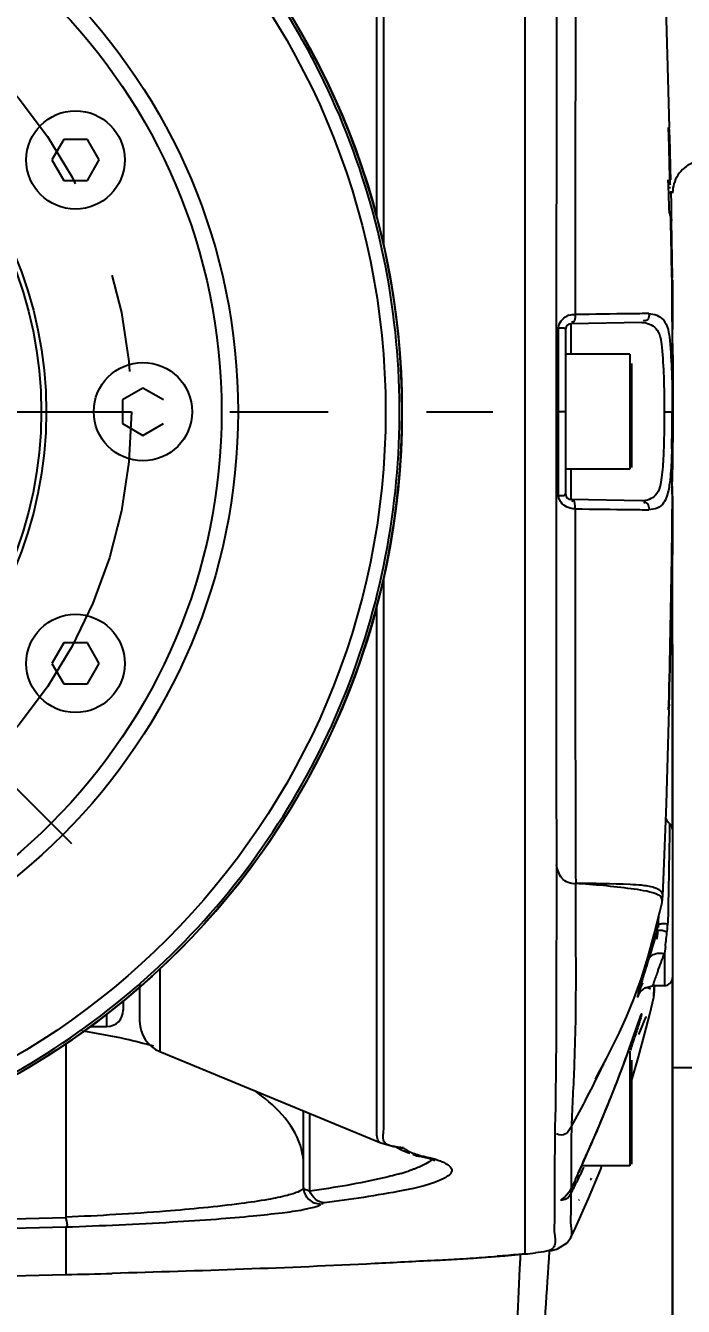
# Model space of a CAD drawing. Header units: millimetres. Extents: x 4086 to 8300, y 123 to 1549.
# Drawn here: x 7286.19 to 7296.22, y 814.87 to 834.4 of the extents above; entities that cross this region are included whole.
import ezdxf

# ---------------------------------------------------------------- set-up
doc = ezdxf.new("R2010")
doc.units = ezdxf.units.MM
doc.linetypes.add('CENTER', pattern=[0.6, 0.375, -0.075, 0.075, -0.075])
for name, color, linetype in [('中心线', 7, 'Continuous'), ('外形图', 7, 'Continuous'), ('尺寸标注', 7, 'Continuous')]:
    doc.layers.add(name, color=color, linetype=linetype)
doc.styles.add('思源黑', font='SourceHanSansCN-Normal.ttf')
doc.dimstyles.new('尺寸标注_1_4比例', dxfattribs={"dimtxt": 7, "dimasz": 6, "dimexe": 2, "dimexo": 1.5, "dimgap": 1, "dimtad": 1, "dimdec": 1, "dimlfac": 4, "dimdsep": 46, "dimtxsty": '思源黑', "dimcen": 0.09, "dimadec": 0, "dimazin": 0, "dimtp": 0.01, "dimtm": 0.01, "dimtfac": 1, "dimtdec": 1, "dimtofl": 0, "dimtmove": 0, "dimatfit": 3, "dimfxl": 1, "dimtolj": 1, "dimarcsym": 0})

# ---------------------------------------------------------------- blocks, each defined once
blk = doc.blocks.new('*D763')
at = {"layer": 'Defpoints', "color": 0}
for p in [(7309.673, 854.718), (7250.934, 818.1), (7309.673, 816.583)]:
    blk.add_point(p, dxfattribs=at)
at = {"layer": '尺寸标注', "color": 0, "lineweight": -2}
for p, q in [((7250.934, 819.6), (7250.934, 856.718)), ((7309.673, 818.083), (7309.673, 856.718)), ((7256.934, 854.718), (7303.673, 854.718))]:
    blk.add_line(p, q, dxfattribs=at)
at = {"layer": '尺寸标注', "color": 0}
for points in [[(7256.934, 855.718), (7256.934, 853.718), (7250.934, 854.718)], [(7303.673, 853.718), (7303.673, 855.718), (7309.673, 854.718)]]:
    blk.add_solid(points, dxfattribs=at)
at = {"layer": '尺寸标注', "color": 0, "insert": (7280.303, 859.347), "char_height": 7, "attachment_point": 5, "style": '思源黑'}
blk.add_mtext('\\A1;235', dxfattribs=at)
blk = doc.blocks.new('*D764')
at = {"layer": 'Defpoints', "color": 0}
for p in [(7310.951, 866.988), (7310.951, 722.956), (7249.657, 721.212)]:
    blk.add_point(p, dxfattribs=at)
at = {"layer": '尺寸标注', "color": 0, "lineweight": -2}
for p, q in [((7249.657, 722.712), (7249.657, 868.988)), ((7310.951, 724.456), (7310.951, 868.988)), ((7255.657, 866.988), (7304.951, 866.988))]:
    blk.add_line(p, q, dxfattribs=at)
at = {"layer": '尺寸标注', "color": 0}
for points in [[(7255.657, 867.988), (7255.657, 865.988), (7249.657, 866.988)], [(7304.951, 865.988), (7304.951, 867.988), (7310.951, 866.988)]]:
    blk.add_solid(points, dxfattribs=at)
at = {"layer": '尺寸标注', "color": 0, "insert": (7280.304, 871.612), "char_height": 7, "attachment_point": 5, "style": '思源黑'}
blk.add_mtext('\\A1;245.2', dxfattribs=at)

msp = doc.modelspace()

# ---------------------------------------------------------------- linework, layer by layer
at = {"layer": '中心线', "linetype": 'CENTER', "ltscale": 20}
for p, q in [((7280.3014, 828.5128), (7293.3112, 828.5128)), ((7280.3014, 828.5128), (7293.3112, 828.5128)), ((7285.6047, 823.2095), (7286.8864, 821.9279))]:
    msp.add_line(p, q, dxfattribs=at)
msp.add_circle((7280.3014, 828.5128), 7.5, dxfattribs=at)
at = {"layer": '外形图'}
for p, q in [((7293.8014, 841.3547), (7293.8015, 830.5694)), ((7291.647, 831.0354), (7291.6486, 839.162)), ((7295.9994, 832.5568), (7295.9907, 832.8461)), ((7286.7678, 832.6628), (7286.5873, 832.3503)), ((7287.1286, 832.6628), (7286.7678, 832.6628)), ((7287.309, 832.3503), (7287.1286, 832.6628)), ((7296.002, 832.8025), (7296.0092, 832.5131)), ((7296.0074, 832.2652), (7295.9994, 832.5568)), ((7296.0092, 832.5131), (7296.0159, 832.2215)), ((7286.5873, 832.3503), (7286.7678, 832.0378)), ((7287.1286, 832.0378), (7287.309, 832.3503)), ((7296.0148, 831.9711), (7296.0074, 832.2652)), ((7295.9895, 831.963), (7295.9863, 832.0474)), ((7296.0159, 832.2215), (7296.0197, 832.0481)), ((7286.7678, 832.0378), (7287.1286, 832.0378)), ((7296.0221, 831.9275), (7295.9909, 831.925)), ((7296.0265, 831.8513), (7295.9937, 831.8487)), ((7296.0258, 831.877), (7296.0264, 831.8574)), ((7296.0264, 831.8574), (7296.0265, 831.8513)), ((7296.0265, 831.8513), (7296.0293, 831.685)), ((7296.0293, 831.685), (7296.0321, 831.5183)), ((7296.0266, 831.428), (7296.0258, 831.4711)), ((7296.0321, 831.5183), (7296.0328, 831.4712)), ((7296.0328, 831.4712), (7296.0335, 831.4276)), ((7296.0279, 831.3604), (7296.0266, 831.428)), ((7296.0313, 831.179), (7296.0279, 831.3604)), ((7296.0314, 831.4275), (7296.036, 831.1348)), ((7296.0363, 830.8869), (7296.0313, 831.179)), ((7296.036, 831.1348), (7296.0402, 830.8429)), ((7296.0406, 830.5961), (7296.0363, 830.8869)), ((7296.0402, 830.8429), (7296.0439, 830.5525)), ((7293.8015, 830.5354), (7293.8014, 826.5008)), ((7293.8015, 830.5694), (7293.8015, 830.5354)), ((7296.0419, 830.5817), (7296.0406, 830.5961)), ((7296.0514, 830.5215), (7296.0514, 829.7708)), ((7296.0525, 829.6259), (7296.0525, 830.3415)), ((7294.2782, 829.8612), (7294.2782, 829.7858)), ((7294.2782, 829.7858), (7294.2785, 829.3928)), ((7294.3138, 829.365), (7294.3133, 829.7924)), ((7294.4264, 827.2478), (7294.4264, 829.7778)), ((7295.5838, 829.8717), (7294.5001, 829.8528)), ((7294.5001, 829.8528), (7294.5001, 829.3878)), ((7296.0495, 829.5525), (7296.0509, 829.5525)), ((7296.0509, 829.5525), (7296.0515, 829.5525)), ((7296.0515, 829.5525), (7296.0537, 829.2027)), ((7295.4014, 829.3878), (7294.4264, 829.3878)), ((7295.4014, 829.3878), (7295.4014, 827.6378)), ((7295.4264, 829.2491), (7295.4264, 827.6628)), ((7296.0537, 829.2027), (7296.055, 828.8562)), ((7287.9764, 828.8736), (7287.6639, 828.6932)), ((7288.2889, 828.6932), (7287.9764, 828.8736)), ((7296.055, 828.8562), (7296.0554, 828.5128)), ((7287.6639, 828.6932), (7287.6639, 828.3324)), ((7287.6639, 828.3324), (7287.9764, 828.152)), ((7287.9764, 828.152), (7288.2889, 828.3324)), ((7294.4264, 828.5128), (7294.2786, 828.5128)), ((7295.9243, 828.5128), (7296.0547, 828.5128)), ((7296.0545, 828.3168), (7296.0547, 828.5128)), ((7296.0553, 828.3591), (7296.0551, 828.1941)), ((7296.0554, 828.5128), (7296.0553, 828.3591)), ((7296.0539, 828.1196), (7296.0545, 828.3168)), ((7296.0551, 828.1941), (7296.0546, 828.0499)), ((7296.0405, 827.946), (7296.0398, 827.9192)), ((7296.0483, 827.9481), (7296.0489, 828.0186)), ((7296.0489, 828.0186), (7296.0514, 828.0186)), ((7296.0514, 828.0186), (7296.0521, 828.0186)), ((7296.0521, 828.0186), (7296.0515, 827.9387)), ((7296.053, 827.9214), (7296.0539, 828.1196)), ((7296.0515, 827.9387), (7296.0502, 827.7814)), ((7294.2785, 827.6328), (7294.2783, 827.2398)), ((7294.3133, 827.2332), (7294.3138, 827.6605)), ((7295.4014, 827.6378), (7294.4264, 827.6378)), ((7294.5001, 827.6378), (7294.5001, 827.1728)), ((7296.0441, 827.5579), (7296.0447, 827.6149)), ((7296.0447, 827.6149), (7296.046, 827.7419)), ((7296.0525, 822.14), (7296.0525, 827.3779)), ((7294.2783, 827.2398), (7294.2782, 827.1644)), ((7295.5838, 827.1539), (7294.5001, 827.1728)), ((7296.0514, 827.2225), (7296.0514, 826.3304)), ((7293.8014, 826.5008), (7293.8014, 826.4678)), ((7293.8014, 826.4678), (7293.8014, 815.6713)), ((7296.0423, 826.3025), (7296.0413, 826.2179)), ((7296.0418, 826.2858), (7296.0423, 826.3025)), ((7291.6486, 817.8704), (7291.647, 825.9905)), ((7286.7678, 824.9878), (7286.5873, 824.6753)), ((7287.1286, 824.9878), (7286.7678, 824.9878)), ((7287.309, 824.6753), (7287.1286, 824.9878)), ((7296.0514, 824.9639), (7296.0514, 822.14)), ((7286.5873, 824.6753), (7286.7678, 824.3628)), ((7287.1286, 824.3628), (7287.309, 824.6753)), ((7286.7678, 824.3628), (7287.1286, 824.3628)), ((7295.9925, 823.968), (7295.9949, 824.0527)), ((7296.0057, 822.1115), (7295.9997, 821.7663)), ((7296.0078, 822.2349), (7296.0057, 822.1115)), ((7296.0514, 822.14), (7296.0514, 819.8856)), ((7295.8917, 821.0315), (7295.905, 821.1289)), ((7295.9049, 821.1274), (7295.905, 821.1289)), ((7295.8577, 820.8876), (7295.8915, 821.0308)), ((7295.8915, 821.0308), (7295.8917, 821.0315)), ((7295.8188, 820.5879), (7295.8271, 820.7413)), ((7295.8271, 820.7413), (7295.8287, 820.7711)), ((7295.8338, 820.6754), (7295.842, 820.8247)), ((7295.9828, 820.9049), (7295.9788, 820.7159)), ((7295.8267, 820.5494), (7295.8288, 820.5861)), ((7295.8267, 820.5489), (7295.8267, 820.5494)), ((7295.8338, 820.6754), (7295.8311, 820.6462)), ((7295.9421, 820.3604), (7295.9286, 820.2509)), ((7295.9286, 820.2509), (7295.9286, 819.7607)), ((7288.2354, 820.0221), (7288.2354, 818.757)), ((7287.9264, 819.7834), (7287.9264, 819.2191)), ((7295.5961, 819.8599), (7295.5893, 819.8384)), ((7295.6362, 819.7291), (7295.7476, 819.7575)), ((7295.9286, 819.7607), (7295.7476, 819.7575)), ((7295.7733, 819.65), (7295.7796, 819.7685)), ((7295.7772, 819.7162), (7295.78, 819.7685)), ((7295.7774, 819.715), (7295.7787, 819.7405)), ((7295.7787, 819.7405), (7295.7793, 819.7511)), ((7295.7793, 819.7511), (7295.7794, 819.7529)), ((7295.7794, 819.7529), (7295.7799, 819.7615)), ((7296.0514, 819.8856), (7296.0514, 806.5041)), ((7296.0525, 805.1794), (7296.0525, 819.8856)), ((7295.7438, 819.4982), (7295.7644, 819.5885)), ((7295.7633, 819.5849), (7295.7639, 819.5862)), ((7295.7697, 819.6796), (7295.7723, 819.7379)), ((7295.7729, 819.6489), (7295.7733, 819.6502)), ((7295.7729, 819.6434), (7295.7733, 819.6502)), ((7295.7733, 819.6502), (7295.7734, 819.6503)), ((7295.7736, 819.6486), (7295.7752, 819.6695)), ((7295.7736, 819.6485), (7295.7736, 819.6486)), ((7295.7744, 819.6718), (7295.7772, 819.7156)), ((7287.6764, 819.5313), (7287.6764, 819.3878)), ((7295.7037, 819.3268), (7295.7438, 819.4982)), ((7287.4264, 819.1378), (7287.4264, 819.3319)), ((7295.5409, 819.2261), (7295.5442, 819.2357)), ((7295.6266, 819.017), (7295.7037, 819.3268)), ((7295.6501, 819.2877), (7295.6517, 819.2913)), ((7287.1682, 819.1378), (7287.4264, 819.1378)), ((7295.4689, 819.0172), (7295.4887, 819.0744)), ((7286.8014, 818.8805), (7286.8014, 816.2253)), ((7295.3691, 818.735), (7295.3971, 818.8131)), ((7295.4014, 818.7628), (7295.4014, 817.0128)), ((7288.2354, 818.757), (7291.6023, 817.3647)), ((7295.4264, 818.6241), (7295.4264, 817.0378)), ((7294.8765, 818.3353), (7294.9092, 818.3981)), ((7296.0525, 818.5128), (7300.2978, 818.5128)), ((7290.4253, 817.0245), (7290.4253, 817.8514)), ((7290.5234, 816.6283), (7290.5234, 817.8108)), ((7294.5088, 817.6157), (7294.5071, 817.4162)), ((7294.2554, 817.4556), (7294.254, 816.9175)), ((7294.5071, 817.4162), (7294.5052, 817.0284)), ((7291.6022, 817.3647), (7291.8027, 817.3097)), ((7291.8027, 817.3097), (7291.8982, 817.2933)), ((7291.8359, 817.304), (7291.8433, 817.2985)), ((7292.0158, 817.2166), (7292.0458, 817.2063)), ((7294.7222, 817.1399), (7294.7671, 817.2406)), ((7290.4253, 816.9115), (7290.4253, 817.0245)), ((7292.1693, 817.1646), (7292.2164, 817.1564)), ((7292.2164, 817.1564), (7292.2851, 817.1429)), ((7292.2851, 817.1429), (7292.3299, 817.132)), ((7292.3299, 817.132), (7292.3389, 817.1294)), ((7292.3497, 817.126), (7292.3389, 817.1294)), ((7292.3479, 817.1266), (7292.4323, 817.0952)), ((7294.5052, 817.0284), (7294.5044, 816.6635)), ((7295.4014, 817.0128), (7294.6646, 817.0128)), ((7294.9567, 816.9645), (7294.9751, 817.0128)), ((7290.4254, 816.7985), (7290.4253, 816.9115)), ((7294.254, 816.9175), (7294.2535, 816.2469)), ((7294.5712, 816.8092), (7294.6107, 816.8951)), ((7294.6107, 816.8951), (7294.6115, 816.8967)), ((7294.6115, 816.8967), (7294.635, 816.9479)), ((7294.7707, 816.5147), (7294.9567, 816.9645)), ((7290.4254, 816.6854), (7290.4254, 816.7985)), ((7294.49, 816.6361), (7294.5057, 816.6663)), ((7294.5044, 816.6635), (7294.5057, 816.6663)), ((7294.503, 816.5975), (7294.5031, 816.4126)), ((7294.5709, 816.068), (7294.7707, 816.5147)), ((7286.8014, 816.0835), (7286.8014, 815.3567)), ((7294.5012, 815.9198), (7294.5709, 816.068)), ((7294.2985, 815.7482), (7294.4446, 815.8387)), ((7294.4446, 815.8387), (7294.5012, 815.9208)), ((7294.5019, 815.9215), (7294.5012, 815.9198)), ((7293.8009, 815.6714), (7293.8009, 815.6705)), ((7294.209, 815.7249), (7294.169, 815.7202)), ((7294.169, 815.6026), (7294.1769, 815.7193)), ((7294.1693, 815.7183), (7294.216, 815.7263)), ((7294.2083, 815.7448), (7294.2028, 815.7409)), ((7294.209, 815.7249), (7294.2985, 815.7482)), ((7294.216, 815.7263), (7294.209, 815.7249)), ((7292.4633, 815.5743), (7292.4229, 815.5719)), ((7292.4284, 815.5722), (7292.4229, 815.5719))]:
    msp.add_line(p, q, dxfattribs=at)
for points in [[(7296.0057, 832.8465), (7295.9868, 833.5926), (7295.959, 834.4938), (7295.9258, 835.3978), (7295.9049, 835.8982)], [(7296.3789, 832.3153), (7296.3508, 832.3039), (7296.3183, 832.2881), (7296.287, 832.2701), (7296.2571, 832.2498), (7296.2288, 832.2275), (7296.2021, 832.2031), (7296.1773, 832.1769), (7296.1544, 832.149), (7296.1336, 832.1195), (7296.115, 832.0885), (7296.0987, 832.0563), (7296.0847, 832.023), (7296.0732, 831.9888), (7296.0642, 831.9539), (7296.0577, 831.9184), (7296.0538, 831.8825), (7296.0525, 831.8464)], [(7296.053, 829.5525), (7296.0482, 830.2181), (7296.0445, 830.5525)], [(7296.0417, 826.2179), (7296.0482, 826.8075), (7296.0517, 827.2546)], [(7295.9049, 821.1274), (7295.9258, 821.6278), (7295.959, 822.5318), (7295.9868, 823.433), (7296.0004, 823.9678)], [(7294.9092, 818.3981), (7295.0426, 818.6506), (7295.1367, 818.8316), (7295.2434, 819.0474), (7295.3563, 819.2955), (7295.4689, 819.5733), (7295.5767, 819.8772), (7295.6781, 820.2037), (7295.7727, 820.5468), (7295.8577, 820.8876)], [(7295.8127, 820.4684), (7295.8194, 820.4949), (7295.8241, 820.522), (7295.8267, 820.5494)], [(7295.5324, 819.6253), (7295.5331, 819.6266), (7295.5588, 819.6658), (7295.6362, 819.7291)], [(7295.7644, 819.5881), (7295.7704, 819.6208), (7295.7729, 819.6434)], [(7295.4887, 819.0744), (7295.5474, 819.2448), (7295.5569, 819.2723), (7295.5644, 819.2934), (7295.5697, 819.308), (7295.5703, 819.3094)], [(7295.5393, 819.0182), (7295.5992, 819.1666), (7295.6211, 819.2203), (7295.6381, 819.2606), (7295.6501, 819.2877)], [(7295.3971, 818.8131), (7295.4231, 818.8863), (7295.4471, 818.9544), (7295.4689, 819.0172)], [(7295.4264, 818.3074), (7295.5291, 818.656), (7295.6266, 819.017)], [(7295.3071, 818.5656), (7295.3391, 818.6524), (7295.3691, 818.735)], [(7295.2005, 818.2836), (7295.2378, 818.3808), (7295.2733, 818.475), (7295.3071, 818.5656)], [(7294.8582, 817.4481), (7294.9036, 817.5538), (7294.9488, 817.6601), (7294.9933, 817.7665), (7295.037, 817.8726), (7295.0798, 817.9778), (7295.1214, 818.0817), (7295.1617, 818.1838), (7295.2005, 818.2836)], [(7294.7671, 817.2406), (7294.8126, 817.3435), (7294.8582, 817.4481)], [(7291.8433, 817.2985), (7291.9296, 817.2516), (7292.0158, 817.2166)], [(7294.635, 816.9479), (7294.678, 817.0422), (7294.7222, 817.1399)], [(7294.4047, 816.5385), (7294.4057, 816.5384), (7294.49, 816.6361)], [(7292.4284, 815.5722), (7292.9314, 815.603), (7293.4969, 815.6437), (7293.8009, 815.6705)]]:
    msp.add_lwpolyline(points, dxfattribs=at)
for centre, radius in [((7280.3014, 828.5128), 11.625), ((7280.3014, 828.5128), 11.375), ((7280.3014, 828.5128), 9.125), ((7280.3014, 828.5128), 9.125), ((7280.3014, 828.5128), 8.875), ((7280.3014, 828.5128), 6.2), ((7280.3014, 828.5128), 6.125), ((7286.9482, 832.3503), 0.75), ((7287.9764, 828.5128), 0.75), ((7286.9482, 824.6753), 0.75)]:
    msp.add_circle(centre, radius, dxfattribs=at)
for centre, radius, start, end in [((7280.3014, 828.5128), 11.625, 262.871, 247.12901), ((7280.3014, 828.5128), 11.625, 262.87101, 247.12901), ((7214.3111, 828.9069), 81.7356, 1.851251, 2.142766), ((7295.7078, 831.4239), 0.3209, 17.85613, 22.61992), ((7295.1093, 830.5059), 0.9358, 2.85341, 4.64269), ((7294.5402, 829.7681), 0.2246, 106.62644, 115.84556), ((7297.8213, 633.2688), 196.7514, 90.701358, 90.94767), ((7296.0384, 775.8094), 54.1995, 90.36714, 90.66119), ((7294.5014, 829.7778), 0.075, 91, 180), ((7190.2504, 828.5066), 105.8043, 0.37692, 0.566423), ((7189.8847, 828.5037), 106.17, 0.190127, 0.377157), ((7191.0417, 828.5072), 105.013, 0.003073, 0.19034), ((7273.6074, 828.4865), 22.4398, 358.78848, 0.06715), ((7280.3472, 828.3598), 15.6988, 358.48926, 358.73054), ((7325.4439, 827.5175), 29.3948, 179.48562, 179.72321), ((7320.2146, 827.3131), 24.1717, 179.41966, 179.75758), ((7258.6342, 827.9058), 37.4192, 359.2988, 359.55148), ((7306.5489, 827.3694), 10.5059, 179.74941, 180.24699), ((7294.5014, 827.2478), 0.075, 180, 269), ((7297.166, 978.2684), 151.2584, 269.015524, 269.336079), ((7296.0385, 881.21), 54.1934, 269.33905, 269.63268), ((7131.7156, 828.4716), 164.3387, 358.459177, 359.214257), ((7120.325, 828.3866), 175.7297, 358.586768, 359.292918), ((7293.1159, 826.3802), 2.9274, 356.82319, 358.15227), ((7296.1704, 822.4248), 0.25, 207.61683, 229.41776), ((7295.9264, 822.14), 0.125, 0, 49.41776), ((7294.6533, 820.7449), 1.3257, 357.03851, 358.74697), ((7273.0049, 827.2188), 23.758, 343.43768, 343.79617), ((7255.7845, 825.3295), 40.4638, 353.11133, 353.28324), ((7294.7891, 820.7356), 1.1896, 353.3011, 355.23022), ((7294.7191, 820.7415), 1.2599, 355.22899, 357.0396), ((7270.9922, 827.8177), 25.8579, 343.11459, 343.43692), ((7237.8443, 827.4975), 58.5346, 352.996511, 353.11074), ((7251.9878, 833.7055), 45.7535, 342.38535, 342.79841), ((7267.3741, 828.9165), 29.6391, 342.8459, 343.1136), ((7263.2288, 832.3938), 34.8816, 339.15108, 339.62774), ((7295.9264, 819.8856), 0.125, 271, 0), ((7287.4264, 819.3878), 0.25, 270, 0), ((7288.4264, 819.2191), 0.5, 180, 247.5326), ((7285.6693, 809.7129), 9.4559, 77.53606, 81.62881), ((7280.691, 823.6495), 15.5057, 341.67611, 342.46166), ((7285.9339, 810.9213), 8.2189, 74.46422, 77.51875), ((7274.5247, 826.2611), 22.1614, 339.26017, 340.28377), ((7281.0402, 825.1785), 15.4471, 334.47678, 334.74673), ((7281.2916, 825.0555), 15.1672, 330.62519, 334.48684), ((7274.7815, 826.1667), 21.8879, 337.9539, 339.25316), ((7274.2806, 826.3714), 22.4289, 337.15845, 337.94957), ((7273.6422, 826.6375), 23.1206, 336.52211, 337.1648), ((7269.2906, 828.5563), 27.8764, 335.27163, 336.46809), ((7291.9346, 817.5347), 0.244, 261.43814, 273.0933), ((7292.2089, 817.4034), 0.2419, 260.5765, 273.10019), ((7291.671, 813.8419), 3.3653, 79.33482, 80.57728), ((7290.9771, 820.1372), 3.3699, 286.09376, 288.15491), ((7321.6564, 804.3039), 29.8327, 155.21723, 155.52512), ((7283.4436, 822.3178), 12.4526, 333.73788, 334.68523), ((7290.1717, 819.147), 5.1912, 333.13594, 333.42467), ((7290.6752, 816.6865), 0.2498, 180.25056, 272.19253), ((7290.3011, 818.8613), 4.7729, 331.71993, 332.38773), ((7288.6266, 819.7372), 6.6626, 332.38741, 333.09569), ((7286.948, 820.59), 8.5454, 333.08961, 333.72989), ((7293.4837, 817.2634), 1.3789, 325.85742, 326.40825), ((7280.5054, 1087.4916), 271.3394, 269.957849, 271.329582), ((7280.501, 1087.6406), 271.6302, 269.957909, 271.329391), ((7292.9988, 823.7948), 8.1634, 275.64227, 276.76926), ((7288.28, 886.6385), 71.1872, 273.368911, 273.648372), ((7289.2313, 871.6776), 56.1962, 273.65107, 273.86004), ((7290.3313, 855.5566), 40.0376, 273.84251, 274.3619), ((7280.3392, 1088.0296), 272.7495, 269.992062, 271.357628), ((7281.6846, 1030.5235), 215.2277, 271.362273, 271.55027)]:
    msp.add_arc(centre, radius, start, end, dxfattribs=at)
for points, knots in [([(7278.8632, 817.0131), (7279.0521, 816.9894), (7279.4316, 816.9537), (7280.0023, 816.9251), (7280.5739, 816.9239), (7281.7143, 816.9793), (7283.4134, 817.2729), (7285.5552, 818.1007), (7287.4939, 819.3322), (7289.1535, 820.9197), (7290.4699, 822.8017), (7291.392, 824.9051), (7291.8839, 827.1485), (7291.9267, 829.4449), (7291.5188, 831.7047), (7290.8155, 833.4863), (7290.0529, 834.8061), (7289.1644, 836.0447), (7287.8309, 837.4193), (7286.2536, 838.5054), (7284.8843, 839.1756), (7283.4564, 839.7078), (7282.3303, 839.9463), (7281.5742, 840.0299)], [0, 0, 0, 0, 0.0156445, 0.0312904, 0.0469344, 0.0625797, 0.1250641, 0.1875487, 0.2500332, 0.3125178, 0.3750024, 0.4374869, 0.4999715, 0.562456, 0.6249406, 0.6874251, 0.7187054, 0.7499857, 0.8124703, 0.8749548, 0.9062351, 0.9375154, 1, 1, 1, 1]), ([(7291.5415, 831.4704), (7291.5423, 832.5617), (7291.5428, 834.124), (7291.5426, 836.0865), (7291.543, 837.2889), (7291.5421, 838.2432), (7291.5441, 838.9798), (7291.5407, 839.3723), (7291.5446, 839.6371), (7291.5998, 839.6599)], [0, 0, 0, 0, 0.3993084, 0.5713636, 0.7187834, 0.8376709, 0.9248913, 0.9781306, 1, 1, 1, 1]), ([(7294.5747, 835.7028), (7294.5727, 835.2783), (7294.5707, 833.3751), (7294.5649, 831.4719), (7294.5672, 829.9932)], [0, 0, 0, 0, 0.2230276, 1, 1, 1, 1]), ([(7294.2823, 835.4234), (7294.2805, 835.0049), (7294.2856, 833.1508), (7294.2771, 831.2968), (7294.2782, 829.8612)], [0, 0, 0, 0, 0.2257222, 1, 1, 1, 1]), ([(7295.9907, 832.8461), (7295.9932, 832.8389), (7295.9975, 832.8245), (7296.0006, 832.8098), (7296.002, 832.8025)], [0, 0, 0, 0, 0.5049847, 1, 1, 1, 1]), ([(7295.9863, 832.0474), (7295.9931, 832.0351), (7296.0043, 832.0102), (7296.0118, 831.984), (7296.0148, 831.9711)], [0, 0, 0, 0, 0.5129416, 1, 1, 1, 1]), ([(7296.0258, 831.4711), (7296.0243, 831.4797), (7296.0207, 831.4969), (7296.016, 831.5139), (7296.0133, 831.5223)], [0, 0, 0, 0, 0.495752, 1, 1, 1, 1]), ([(7294.476, 829.9832), (7294.4909, 829.9877), (7294.5213, 829.9935), (7294.5521, 829.9941), (7294.5672, 829.9934)], [0, 0, 0, 0, 0.5074479, 1, 1, 1, 1]), ([(7294.5672, 829.9932), (7294.5678, 829.9616), (7294.5654, 829.927), (7294.5424, 829.8631), (7294.5198, 829.8808), (7294.5149, 829.8886)], [0, 0, 0, 0, 0.619372, 0.8185473, 1, 1, 1, 1]), ([(7295.6911, 830.0079), (7295.6936, 829.977), (7295.7013, 829.9113), (7295.6241, 829.8917), (7295.6069, 829.9065)], [0, 0, 0, 0, 0.5772956, 1, 1, 1, 1]), ([(7295.6911, 830.0079), (7295.7714, 830.0084), (7295.9745, 829.9183), (7296.0174, 829.5336), (7296.0462, 829.0781), (7296.0472, 828.7108), (7296.0471, 828.5128)], [0, 0, 0, 0, 0.1455513, 0.3422887, 0.6409538, 1, 1, 1, 1]), ([(7294.3141, 829.7923), (7294.3402, 829.792), (7294.3577, 829.7915), (7294.4212, 829.7868), (7294.402, 829.7813), (7294.3971, 829.7805)], [0, 0, 0, 0, 0.6934888, 0.8661589, 1, 1, 1, 1]), ([(7295.5838, 829.8717), (7295.6604, 829.8731), (7295.8537, 829.7931), (7295.8963, 829.4364), (7295.9231, 829.0227), (7295.9244, 828.6908), (7295.9243, 828.5128)], [0, 0, 0, 0, 0.1515994, 0.3510507, 0.6474658, 1, 1, 1, 1]), ([(7295.9168, 827.9633), (7295.9155, 827.9215), (7295.9099, 827.7703), (7295.9003, 827.6188), (7295.8843, 827.5105)], [0, 0, 0, 0, 0.2764315, 1, 1, 1, 1]), ([(7296.0398, 827.9192), (7296.0385, 827.8748), (7296.0331, 827.7136), (7296.024, 827.5523), (7296.0094, 827.4364)], [0, 0, 0, 0, 0.2755653, 1, 1, 1, 1]), ([(7296.0494, 827.6595), (7296.0493, 827.6488), (7296.0543, 827.6402), (7296.0463, 827.6174), (7296.0496, 827.6175)], [0, 0, 0, 0, 0.7642202, 1, 1, 1, 1]), ([(7295.8843, 827.5105), (7295.8703, 827.4155), (7295.8466, 827.2233), (7295.6585, 827.1526), (7295.5838, 827.1539)], [0, 0, 0, 0, 0.5625121, 1, 1, 1, 1]), ([(7296.0094, 827.4364), (7296.0052, 827.4037), (7295.9888, 827.2956), (7295.9604, 827.1839), (7295.916, 827.1209)], [0, 0, 0, 0, 0.299858, 1, 1, 1, 1]), ([(7294.2782, 827.1644), (7294.2778, 826.6646), (7294.2772, 824.8105), (7294.2765, 822.9564), (7294.2823, 821.6022)], [0, 0, 0, 0, 0.269591, 1, 1, 1, 1]), ([(7294.3141, 827.2333), (7294.3402, 827.2336), (7294.3577, 827.2341), (7294.4212, 827.2388), (7294.402, 827.2443), (7294.3971, 827.2451)], [0, 0, 0, 0, 0.6934824, 0.8661457, 1, 1, 1, 1]), ([(7294.351, 827.1316), (7294.34, 827.1466), (7294.3217, 827.1787), (7294.3141, 827.2153), (7294.3141, 827.2333)], [0, 0, 0, 0, 0.5083321, 1, 1, 1, 1]), ([(7294.5671, 827.0331), (7294.5658, 827.0742), (7294.572, 827.1787), (7294.5186, 827.1447), (7294.5147, 827.1372)], [0, 0, 0, 0, 0.82926, 1, 1, 1, 1]), ([(7296.0452, 827.254), (7296.04, 827.2539), (7296.0508, 827.2916), (7296.0432, 827.3058), (7296.0431, 827.3241)], [0, 0, 0, 0, 0.2191937, 1, 1, 1, 1]), ([(7294.5672, 827.0324), (7294.5664, 826.5144), (7294.5692, 824.6113), (7294.5683, 822.7081), (7294.5747, 821.3228)], [0, 0, 0, 0, 0.2721488, 1, 1, 1, 1]), ([(7295.6911, 827.0177), (7295.6936, 827.0486), (7295.7013, 827.1143), (7295.6241, 827.1339), (7295.6069, 827.1191)], [0, 0, 0, 0, 0.5773422, 1, 1, 1, 1]), ([(7291.5998, 817.3657), (7291.5446, 817.3885), (7291.5409, 817.6534), (7291.5439, 818.0458), (7291.5421, 818.7825), (7291.5429, 819.7368), (7291.5427, 820.9393), (7291.5427, 822.9019), (7291.5425, 824.4643), (7291.5416, 825.5556)], [0, 0, 0, 0, 0.0218562, 0.0751027, 0.1623249, 0.2812135, 0.4286342, 0.6006918, 1, 1, 1, 1]), ([(7296.0012, 824.0525), (7296.0002, 824.0384), (7295.9979, 824.0102), (7295.9945, 823.982), (7295.9925, 823.968)], [0, 0, 0, 0, 0.4991069, 1, 1, 1, 1]), ([(7294.2823, 821.6022), (7294.2812, 821.0195), (7294.2772, 819.6373), (7294.2761, 818.2548), (7294.2554, 817.4556)], [0, 0, 0, 0, 0.4215993, 1, 1, 1, 1]), ([(7294.5724, 821.3182), (7294.4992, 821.3059), (7294.3356, 821.3805), (7294.2965, 821.5307), (7294.2823, 821.602)], [0, 0, 0, 0, 0.5051982, 1, 1, 1, 1]), ([(7294.5725, 821.3182), (7294.5685, 820.3976), (7294.5971, 819.1619), (7294.5207, 817.9294), (7294.5088, 817.6157)], [0, 0, 0, 0, 0.7457065, 1, 1, 1, 1]), ([(7295.7954, 821.1616), (7295.6753, 821.2035), (7295.2645, 821.2629), (7294.8564, 821.3032), (7294.5725, 821.3182)], [0, 0, 0, 0, 0.3091241, 1, 1, 1, 1]), ([(7295.5797, 821.2916), (7295.521, 821.2976), (7295.1861, 821.316), (7294.8509, 821.3182), (7294.5747, 821.3228)], [0, 0, 0, 0, 0.1760172, 1, 1, 1, 1]), ([(7295.8104, 821.2409), (7295.798, 821.2463), (7295.7239, 821.2738), (7295.6448, 821.285), (7295.5797, 821.2916)], [0, 0, 0, 0, 0.1708977, 1, 1, 1, 1]), ([(7295.8917, 821.0315), (7295.8993, 821.0651), (7295.8771, 821.1358), (7295.8182, 821.1536), (7295.7954, 821.1616)], [0, 0, 0, 0, 0.5877156, 1, 1, 1, 1]), ([(7295.9051, 821.1289), (7295.9062, 821.1599), (7295.8748, 821.2116), (7295.8287, 821.233), (7295.8104, 821.2409)], [0, 0, 0, 0, 0.6087707, 1, 1, 1, 1]), ([(7295.8191, 820.589), (7295.8219, 820.5971), (7295.8479, 820.6151), (7295.8765, 820.6095), (7295.8952, 820.6061)], [0, 0, 0, 0, 0.3120198, 1, 1, 1, 1]), ([(7295.8338, 820.6754), (7295.8343, 820.6837), (7295.8555, 820.7071), (7295.8841, 820.7074), (7295.9029, 820.7083)], [0, 0, 0, 0, 0.3047068, 1, 1, 1, 1]), ([(7295.8952, 820.6061), (7295.9047, 820.6044), (7295.9259, 820.5994), (7295.9466, 820.593), (7295.958, 820.5891)], [0, 0, 0, 0, 0.4471007, 1, 1, 1, 1]), ([(7295.9029, 820.7083), (7295.9127, 820.7087), (7295.9345, 820.7086), (7295.9563, 820.707), (7295.9683, 820.7058)], [0, 0, 0, 0, 0.4465496, 1, 1, 1, 1]), ([(7295.6948, 820.1746), (7295.7133, 820.2296), (7295.8211, 820.2649), (7295.9021, 820.2558), (7295.9286, 820.2509)], [0, 0, 0, 0, 0.6830728, 1, 1, 1, 1]), ([(7295.516, 819.5901), (7295.5363, 819.589), (7295.541, 819.7063), (7295.5818, 819.7528), (7295.601, 819.8068)], [0, 0, 0, 0, 0.2615258, 1, 1, 1, 1]), ([(7295.5893, 819.8384), (7295.5831, 819.8187), (7295.5631, 819.7553), (7295.543, 819.6919), (7295.53, 819.648)], [0, 0, 0, 0, 0.3110757, 1, 1, 1, 1]), ([(7295.7642, 819.8129), (7295.7592, 819.7992), (7295.7598, 819.7886), (7295.7428, 819.7574), (7295.7476, 819.7575)], [0, 0, 0, 0, 0.7545132, 1, 1, 1, 1]), ([(7295.53, 819.648), (7295.5258, 819.6336), (7295.5272, 819.6218), (7295.5111, 819.5904), (7295.516, 819.5901)], [0, 0, 0, 0, 0.7514872, 1, 1, 1, 1]), ([(7295.6381, 819.7345), (7295.65, 819.7364), (7295.6779, 819.7342), (7295.702, 819.7206), (7295.714, 819.7117)], [0, 0, 0, 0, 0.446915, 1, 1, 1, 1]), ([(7295.7646, 819.5878), (7295.7681, 819.5978), (7295.7684, 819.6292), (7295.769, 819.6595), (7295.7697, 819.6796)], [0, 0, 0, 0, 0.3442673, 1, 1, 1, 1]), ([(7295.3869, 818.7847), (7295.4032, 818.8301), (7295.4554, 818.977), (7295.5059, 819.1244), (7295.5409, 819.2261)], [0, 0, 0, 0, 0.309741, 1, 1, 1, 1]), ([(7295.5505, 819.2214), (7295.5457, 819.205), (7295.5216, 819.1233), (7295.4965, 819.0419), (7295.476, 818.977)], [0, 0, 0, 0, 0.2011539, 1, 1, 1, 1]), ([(7295.5442, 819.2357), (7295.5491, 819.25), (7295.5576, 819.2745), (7295.5663, 819.299), (7295.57, 819.3092)], [0, 0, 0, 0, 0.5821493, 1, 1, 1, 1]), ([(7295.57, 819.3092), (7295.5728, 819.3168), (7295.58, 819.3409), (7295.5756, 819.2814), (7295.5604, 819.2555), (7295.5505, 819.2214)], [0, 0, 0, 0, 0.1745174, 0.2280003, 1, 1, 1, 1]), ([(7290.4253, 817.0245), (7290.4253, 817.1252), (7290.3465, 817.5927), (7289.976, 817.9525), (7289.6776, 818.1609)], [0, 0, 0, 0, 0.2166647, 1, 1, 1, 1]), ([(7291.9477, 817.2911), (7291.8452, 817.3068), (7291.5882, 817.3108), (7291.6483, 817.5287), (7291.6482, 817.5995)], [0, 0, 0, 0, 0.5943846, 1, 1, 1, 1]), ([(7294.5088, 817.6157), (7294.4861, 817.5735), (7294.4407, 817.4835), (7294.3225, 817.4758), (7294.2848, 817.5004)], [0, 0, 0, 0, 0.5152464, 1, 1, 1, 1]), ([(7291.9477, 817.2911), (7291.9587, 817.2809), (7292.0225, 817.2325), (7292.0993, 817.2047), (7292.1613, 817.1862)], [0, 0, 0, 0, 0.1873891, 1, 1, 1, 1]), ([(7292.0917, 817.1914), (7292.1038, 817.1848), (7292.129, 817.1737), (7292.1558, 817.167), (7292.1693, 817.1647)], [0, 0, 0, 0, 0.4997771, 1, 1, 1, 1]), ([(7292.1613, 817.1862), (7292.1712, 817.1833), (7292.1887, 817.1781), (7292.2057, 817.171), (7292.2128, 817.1672)], [0, 0, 0, 0, 0.561903, 1, 1, 1, 1]), ([(7292.2128, 817.1672), (7292.2144, 817.1663), (7292.2175, 817.1646), (7292.2205, 817.1627), (7292.222, 817.1618)], [0, 0, 0, 0, 0.5100756, 1, 1, 1, 1]), ([(7292.2939, 817.1491), (7292.312, 817.1456), (7292.346, 817.1388), (7292.3799, 817.1309), (7292.3956, 817.1268)], [0, 0, 0, 0, 0.5309486, 1, 1, 1, 1]), ([(7292.4301, 817.1169), (7292.4166, 817.1162), (7292.3894, 817.1171), (7292.3628, 817.1224), (7292.3498, 817.1262)], [0, 0, 0, 0, 0.4985116, 1, 1, 1, 1]), ([(7292.3956, 817.1268), (7292.4016, 817.1253), (7292.4132, 817.1221), (7292.4246, 817.1187), (7292.4301, 817.1169)], [0, 0, 0, 0, 0.5201497, 1, 1, 1, 1]), ([(7292.4301, 817.1169), (7292.4437, 817.1125), (7292.4698, 817.1038), (7292.4957, 817.0943), (7292.508, 817.0895)], [0, 0, 0, 0, 0.5198941, 1, 1, 1, 1]), ([(7292.508, 817.0895), (7292.5194, 817.0851), (7292.5409, 817.0763), (7292.5622, 817.0666), (7292.5721, 817.0617)], [0, 0, 0, 0, 0.5229755, 1, 1, 1, 1]), ([(7292.5721, 817.0617), (7292.621, 817.0377), (7292.7535, 816.9466), (7292.6225, 816.853), (7292.574, 816.8274)], [0, 0, 0, 0, 0.4979821, 1, 1, 1, 1]), ([(7291.9112, 816.8994), (7291.8238, 816.8741), (7291.3665, 816.7582), (7290.9001, 816.6827), (7290.5234, 816.6283)], [0, 0, 0, 0, 0.1929513, 1, 1, 1, 1]), ([(7292.574, 816.8274), (7292.3788, 816.7244), (7291.7556, 816.5967), (7291.1441, 816.4999), (7290.7436, 816.45)], [0, 0, 0, 0, 0.353492, 1, 1, 1, 1]), ([(7292.1287, 816.971), (7292.1125, 816.9648), (7292.0787, 816.9524), (7292.0447, 816.9409), (7292.0271, 816.9351)], [0, 0, 0, 0, 0.4836451, 1, 1, 1, 1]), ([(7294.6108, 816.8077), (7294.615, 816.817), (7294.6177, 816.8397), (7294.6137, 816.8618), (7294.6096, 816.873)], [0, 0, 0, 0, 0.4582269, 1, 1, 1, 1]), ([(7290.4254, 816.6854), (7290.4225, 816.6564), (7290.3221, 816.6036), (7290.1506, 816.5536), (7289.8458, 816.4916), (7289.2326, 816.4028), (7288.2012, 816.3053), (7287.3099, 816.2538), (7286.8014, 816.2316)], [0, 0, 0, 0, 0.0237642, 0.0756511, 0.1579639, 0.2708044, 0.5847906, 1, 1, 1, 1]), ([(7290.5234, 816.6283), (7290.5092, 816.632), (7290.4757, 816.6424), (7290.4264, 816.6616), (7290.4254, 816.6854)], [0, 0, 0, 0, 0.3810648, 1, 1, 1, 1]), ([(7294.4511, 816.5837), (7294.4612, 816.595), (7294.4811, 816.6202), (7294.4972, 816.6481), (7294.5044, 816.6635)], [0, 0, 0, 0, 0.4711248, 1, 1, 1, 1]), ([(7294.5043, 816.6), (7294.5096, 816.611), (7294.5175, 816.6347), (7294.5193, 816.6602), (7294.517, 816.6726)], [0, 0, 0, 0, 0.4934055, 1, 1, 1, 1]), ([(7286.8014, 816.083), (7287.3429, 816.1021), (7288.109, 816.1365), (7289.0599, 816.1996), (7289.6208, 816.2458), (7290.0562, 816.2932), (7290.3897, 816.3366), (7290.5624, 816.3804), (7290.6808, 816.4099), (7290.6848, 816.4369)], [0, 0, 0, 0, 0.4153965, 0.5876181, 0.7314771, 0.8451943, 0.9278422, 0.9791052, 1, 1, 1, 1]), ([(7290.7436, 816.45), (7290.7299, 816.4483), (7290.6875, 816.4526), (7290.7078, 816.4403), (7290.711, 816.4401)], [0, 0, 0, 0, 0.8137077, 1, 1, 1, 1]), ([(7290.711, 816.4401), (7290.7129, 816.44), (7290.7173, 816.4398), (7290.7216, 816.4397), (7290.724, 816.4397)], [0, 0, 0, 0, 0.4553236, 1, 1, 1, 1]), ([(7294.5043, 816.6), (7294.4842, 816.5613), (7294.4799, 816.5111), (7294.3366, 816.4808), (7294.3518, 816.4962)], [0, 0, 0, 0, 0.6684186, 1, 1, 1, 1]), ([(7294.3518, 816.4962), (7294.3564, 816.5008), (7294.3745, 816.5136), (7294.3913, 816.5279), (7294.4031, 816.5379)], [0, 0, 0, 0, 0.2949173, 1, 1, 1, 1]), ([(7294.4031, 816.5379), (7294.4108, 816.5444), (7294.4275, 816.559), (7294.4431, 816.5747), (7294.4511, 816.5837)], [0, 0, 0, 0, 0.4549114, 1, 1, 1, 1]), ([(7286.8018, 816.2253), (7286.8018, 816.2064), (7286.8073, 816.1674), (7286.8309, 816.0888), (7286.8028, 816.0836)], [0, 0, 0, 0, 0.3978479, 1, 1, 1, 1]), ([(7294.2535, 816.2469), (7294.2538, 816.158), (7294.2341, 816.0113), (7294.2753, 815.8539), (7294.2527, 815.7973)], [0, 0, 0, 0, 0.5934964, 1, 1, 1, 1]), ([(7294.5031, 816.4126), (7294.5032, 816.2954), (7294.4797, 816.1381), (7294.5219, 815.9667), (7294.5035, 815.9254)], [0, 0, 0, 0, 0.7215044, 1, 1, 1, 1]), ([(7293.8014, 815.6713), (7293.7711, 815.6684), (7293.6295, 815.6551), (7293.4878, 815.6435), (7293.3764, 815.6349)], [0, 0, 0, 0, 0.2145259, 1, 1, 1, 1]), ([(7294.169, 815.7202), (7294.1566, 815.7174), (7294.0877, 815.7041), (7294.018, 815.6951), (7293.9611, 815.6883)], [0, 0, 0, 0, 0.182184, 1, 1, 1, 1]), ([(7294.2028, 815.7409), (7294.1976, 815.7372), (7294.1866, 815.73), (7294.1751, 815.7234), (7294.169, 815.7202)], [0, 0, 0, 0, 0.4815143, 1, 1, 1, 1]), ([(7294.2527, 815.7973), (7294.2487, 815.7875), (7294.2358, 815.7677), (7294.2183, 815.7524), (7294.2083, 815.7448)], [0, 0, 0, 0, 0.4585283, 1, 1, 1, 1]), ([(7292.4229, 815.5719), (7292.1191, 815.5543), (7290.4815, 815.4681), (7288.8424, 815.4106), (7287.5074, 815.3746)], [0, 0, 0, 0, 0.1855897, 1, 1, 1, 1]), ([(7293.9445, 810.6568), (7293.8588, 811.0122), (7293.5927, 812.5972), (7293.6601, 814.2121), (7293.724, 815.4473)], [0, 0, 0, 0, 0.2281233, 1, 1, 1, 1]), ([(7294.3199, 810.8274), (7294.2354, 811.1812), (7293.9841, 812.7638), (7294.0854, 814.3723), (7294.169, 815.6026)], [0, 0, 0, 0, 0.2277661, 1, 1, 1, 1])]:
    msp.add_open_spline(points, degree=3, knots=knots, dxfattribs=at)
for points in [[(7294.3141, 829.7923), (7294.3142, 829.8654), (7294.3766, 829.9383), (7294.4423, 829.9702)], [(7294.2785, 829.3928), (7294.2786, 829.0995), (7294.2787, 828.8061), (7294.2786, 828.5128)], [(7294.3141, 828.9382), (7294.3141, 829.0805), (7294.314, 829.2227), (7294.3138, 829.365)], [(7294.3141, 828.5128), (7294.3141, 828.6546), (7294.3141, 828.7964), (7294.3141, 828.9382)], [(7294.2786, 828.5128), (7294.2787, 828.2195), (7294.2787, 827.9261), (7294.2785, 827.6328)], [(7294.3141, 828.0874), (7294.3141, 828.2292), (7294.3141, 828.371), (7294.3141, 828.5128)], [(7295.9243, 828.5128), (7295.9244, 828.3296), (7295.9226, 828.1464), (7295.9168, 827.9633)], [(7294.3138, 827.6605), (7294.314, 827.8028), (7294.3141, 827.9451), (7294.3141, 828.0874)], [(7296.046, 827.7419), (7296.0468, 827.8106), (7296.0476, 827.8793), (7296.0483, 827.9481)], [(7294.5672, 827.0321), (7294.4879, 827.0285), (7294.398, 827.0678), (7294.351, 827.1316)], [(7295.916, 827.1209), (7295.8685, 827.0535), (7295.7736, 827.0172), (7295.6911, 827.0177)], [(7295.9997, 821.7663), (7295.9968, 821.6002), (7295.9936, 821.4341), (7295.9903, 821.268)], [(7295.9903, 821.268), (7295.9879, 821.147), (7295.9854, 821.0259), (7295.9828, 820.9049)], [(7295.8265, 819.9793), (7295.8055, 819.9239), (7295.7841, 819.8686), (7295.7642, 819.8129)], [(7291.6482, 817.5995), (7291.6482, 817.6898), (7291.6486, 817.7801), (7291.6486, 817.8704)], [(7292.2882, 817.0431), (7292.2372, 817.0147), (7292.1833, 816.9917), (7292.1287, 816.971)], [(7292.3854, 817.1128), (7292.3574, 817.0844), (7292.3231, 817.0624), (7292.2882, 817.0431)], [(7290.7436, 816.45), (7290.6492, 816.4487), (7290.5498, 816.5377), (7290.5234, 816.6283)], [(7293.724, 815.4473), (7293.7278, 815.5197), (7293.7316, 815.5921), (7293.7354, 815.6645)]]:
    msp.add_open_spline(points, degree=3, dxfattribs=at)

# ---------------------------------------------------------------- dimensions: what is measured, and where the dimension line sits
at = {"layer": '尺寸标注'}
for base, p1, p2, picture, middle in [((7310.9508, 866.9881), (7249.657, 721.2118), (7310.9508, 722.9564), '*D764', (7280.3039, 871.6125)), ((7309.6728, 854.7179), (7250.9337, 818.1001), (7309.6728, 816.5835), '*D763', (7280.3032, 859.347))]:
    dim = msp.add_linear_dim(base=base, p1=p1, p2=p2, dimstyle='尺寸标注_1_4比例', dxfattribs=at)
    dim.commit()
    dim.dimension.update_dxf_attribs({"geometry": picture, "text_midpoint": middle})

doc.saveas('drawing.dxf')
